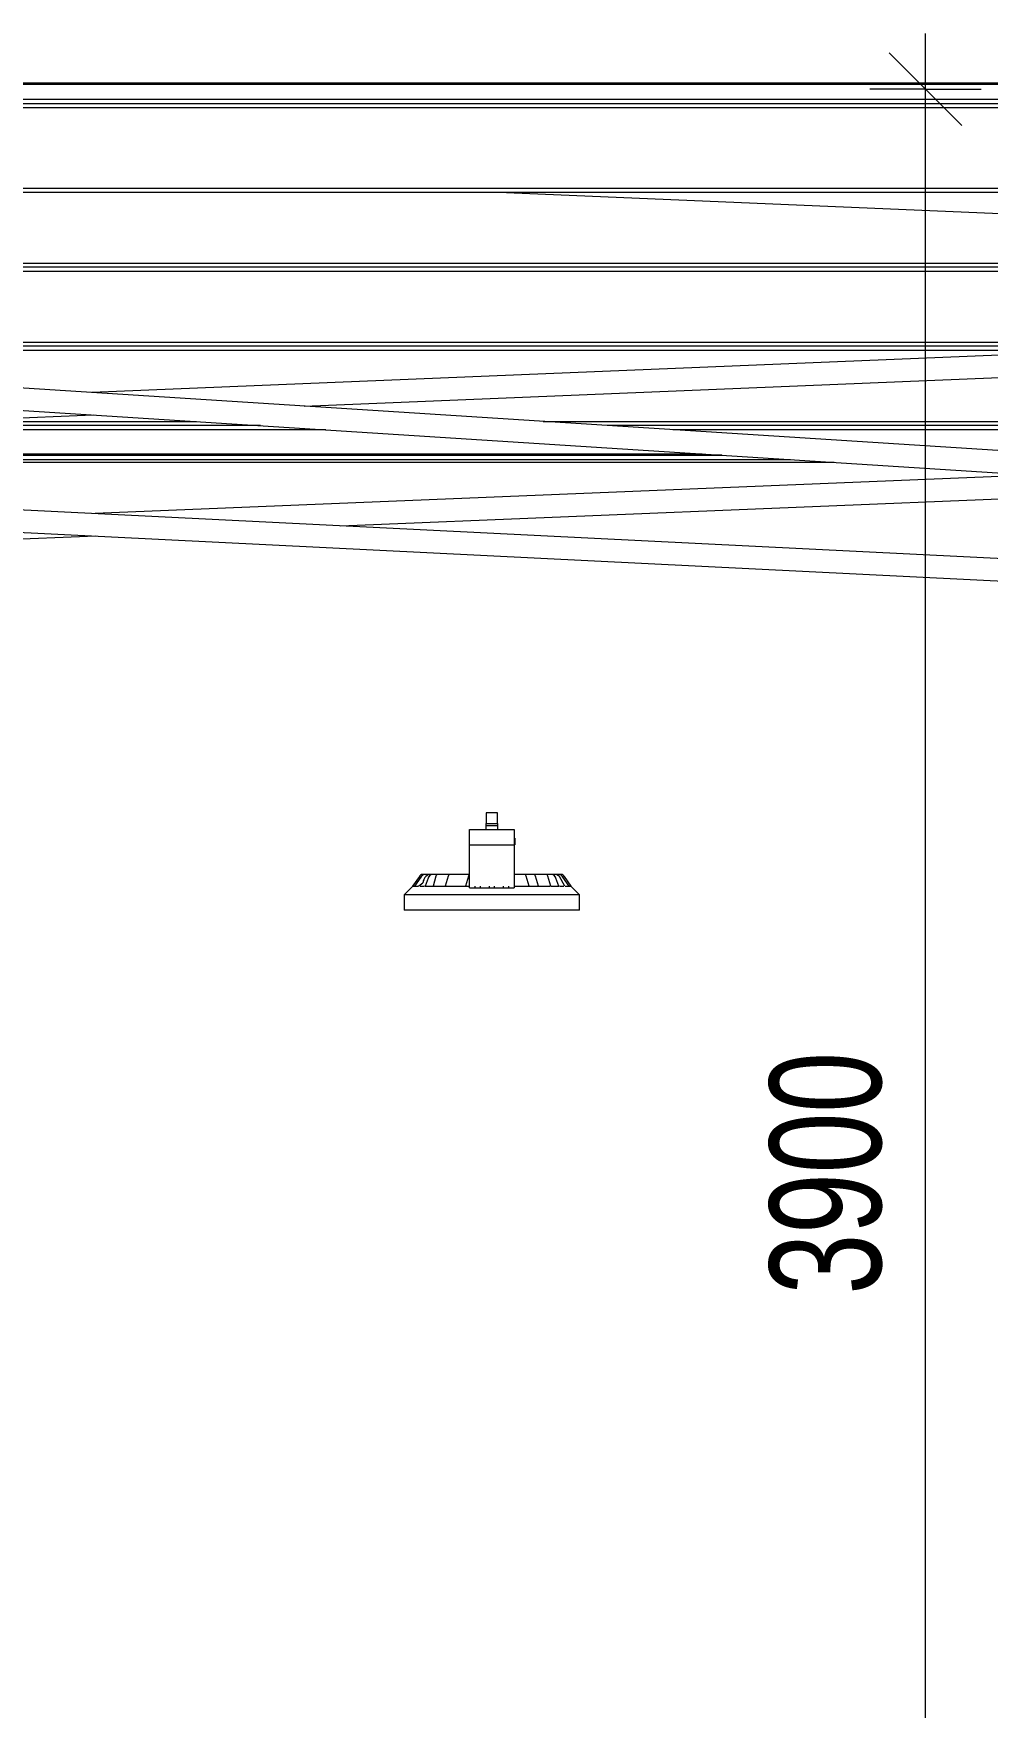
# Model space of a CAD drawing. Header units: millimetres. Extents: x 180139 to 245212, y -4005 to 9345.
# Drawn here: x 214328 to 216040, y 2634 to 5637 of the extents above; entities that cross this region are included whole.
import ezdxf

# ---------------------------------------------------------------- set-up
doc = ezdxf.new("R2010")
doc.units = ezdxf.units.MM
for name, color, linetype, lineweight in [('A-ANNO-DIMS', 7, 'Continuous', 9), ('A-ANNO-DIMS-100', 7, 'Continuous', 9), ('A-ROOF-1', 7, 'Continuous', 35), ('E-LITE-EQPM', 7, 'Continuous', 9), ('S-BEAM', 7, 'Continuous', 9)]:
    doc.layers.add(name, color=color, linetype=linetype, lineweight=lineweight)
doc.styles.add('Arial', font='arial.ttf', dxfattribs={"width": 0.7, "height": 200})
doc.dimstyles.new('Vnitřní_-_průhledné_1', dxfattribs={"dimscale": 304.8, "dimtxt": 204.05188, "dimasz": 0.426509, "dimexe": 0.328084, "dimexo": 0.0625, "dimgap": 0.065617, "dimtad": 1, "dimdec": 0, "dimrnd": 5, "dimzin": 0, "dimdsep": 46, "dimtxsty": 'Arial', "dimblk1": 'OBLIQUE', "dimblk2": 'OBLIQUE', "dimsah": 1, "dimcen": 0.09, "dimdle": 0.328084, "dimazin": 0, "dimtfac": 1, "dimtdec": 4, "dimtix": 1, "dimtmove": 0, "dimatfit": 3, "dimfxl": 0.328084, "dimfxlon": 1, "dimtvp": 1, "dimtolj": 1, "dimtzin": 0, "dimarcsym": 2})

# ---------------------------------------------------------------- blocks, each defined once
blk = doc.blocks.new('IPE - IPE160-854151-B')
at = {"layer": 'S-BEAM'}
for p, q in [((-153179.2, 5519.2), (-125614.4, 5519.2)), ((-153179.2, 5511.7), (-125614.4, 5511.7)), ((-153179.2, 5504.3), (-125614.4, 5504.3)), ((-153179.2, 5359.7), (-131892.9, 5359.7)), ((-153179.2, 5352.3), (-131892.9, 5352.3))]:
    blk.add_line(p, q, dxfattribs=at)
blk = doc.blocks.new('Kruhové tyče - 526540-B')
at = {"layer": 'S-BEAM'}
for p, q in [((-149978.3, 5352.3), (-147333.2, 5239.7)), ((-147331.5, 5279.6), (-149038.3, 5352.3)), ((-147384.5, 5264.9), (-147431, 5266.9)), ((-147384.5, 5264.9), (-147376.1, 5266.5)), ((-147340.4, 5265.2), (-147384.2, 5267)), ((-147376.1, 5266.5), (-147384.2, 5267)), ((-147332.3, 5264.7), (-147376.1, 5266.5)), ((-147340.4, 5265.2), (-147332.3, 5264.7)), ((-147329.2, 5265.2), (-147332.3, 5264.7))]:
    blk.add_line(p, q, dxfattribs=at)
for centre, start_param, end_param in [((-147376.2, 5261.5), 1.308902, 1.419354), ((-147332.4, 5259.7), 5.350356, 7.592087), ((-147332.4, 5259.7), 2.093876, 3.639257)]:
    blk.add_ellipse(centre, major_axis=(0.9, 20), ratio=0.428627, start_param=start_param, end_param=end_param, dxfattribs=at)
blk = doc.blocks.new('LENS_ARENA_60__120_W_4000K - Standart-593606-B')
at = {"layer": 'E-LITE-EQPM'}
for p, q in [((-128787.9, 4238.8), (-128807.9, 4238.8)), ((-128939.8, 4107.1), (-128955.4, 4091.5)), ((-128640.4, 4091.5), (-128656, 4107.1))]:
    blk.add_line(p, q, dxfattribs=at)
for centre, start, end in [((-128922, 4121.8), 90, 157.9011), ((-128922, 4121.8), 90, 157.9011), ((-128673.8, 4121.8), 22.0989, 90), ((-128673.8, 4121.8), 22.0989, 90)]:
    blk.add_arc(centre, 6.52, start, end, dxfattribs=at)
blk = doc.blocks.new('LENS_ARENA_60__120_W_4000K - Standart-V42-B')
at = {"layer": 'E-LITE-EQPM'}
for p, q in [((-149980.4, 4238.8), (-150000.4, 4238.8)), ((-150000.4, 4238.7), (-150000.4, 4219.7)), ((-149980.4, 4219.7), (-149980.4, 4238.7)), ((-150030.4, 4181.6), (-150030.4, 4209)), ((-150030.4, 4209), (-149950.4, 4209)), ((-150000.4, 4216.2), (-150000.4, 4219.7)), ((-150000.4, 4219.7), (-149980.4, 4219.7)), ((-150000.4, 4209), (-150000.4, 4216.2)), ((-150000.4, 4216.2), (-149980.4, 4216.2)), ((-149980.4, 4219.7), (-149980.4, 4216.2)), ((-149980.4, 4216.2), (-149980.4, 4209)), ((-149950.4, 4209), (-149950.4, 4181.6)), ((-150030.4, 4104.3), (-150030.4, 4181.6)), ((-150030.4, 4181.6), (-149950.4, 4181.6)), ((-149950.4, 4193.4), (-149949.4, 4193.4)), ((-149950.4, 4181.6), (-149950.4, 4104.3)), ((-149949.4, 4181.4), (-149950.4, 4181.4)), ((-149949.4, 4193.4), (-149949.4, 4181.4)), ((-150120.5, 4124.3), (-150132.5, 4107.1)), ((-150117.8, 4123.5), (-150129.3, 4107.1)), ((-150111.8, 4128.3), (-150114.5, 4128.3)), ((-150102, 4128.3), (-150111.8, 4128.3)), ((-150104.7, 4121.8), (-150110.1, 4107.1)), ((-150098.6, 4128.3), (-150102, 4128.3)), ((-150086.6, 4128.3), (-150098.6, 4128.3)), ((-150090.7, 4125.2), (-150095.9, 4107.1)), ((-150064.7, 4128.3), (-150086.6, 4128.3)), ((-150068.9, 4125.2), (-150074.1, 4107.1)), ((-150030.4, 4128.3), (-150064.7, 4128.3)), ((-150032.5, 4125.2), (-150037.7, 4107.1)), ((-149932.9, 4128.3), (-149950.4, 4128.3)), ((-149916.2, 4128.3), (-149932.9, 4128.3)), ((-149923.6, 4107.1), (-149928.8, 4125.2)), ((-149894, 4128.3), (-149916.2, 4128.3)), ((-149906.9, 4107.1), (-149912.1, 4125.2)), ((-149881.8, 4128.3), (-149894, 4128.3)), ((-149884.6, 4107.1), (-149889.8, 4125.2)), ((-149878.7, 4128.3), (-149881.8, 4128.3)), ((-149868.9, 4128.3), (-149878.7, 4128.3)), ((-149870.2, 4107.1), (-149875.7, 4121.8)), ((-149859.3, 4107.1), (-149869.3, 4124.4)), ((-149866.3, 4128.3), (-149868.9, 4128.3)), ((-149851.4, 4107.1), (-149862.9, 4123.5)), ((-149848.2, 4107.1), (-149860.3, 4124.3)), ((-150132.1, 4107.3), (-150147.9, 4091.5)), ((-150147.9, 4091.5), (-150147.9, 4064)), ((-149990.4, 4091.5), (-150147.9, 4091.5)), ((-150132.5, 4107.1), (-150130.8, 4107.1)), ((-150132.1, 4107.3), (-150129.8, 4107.3)), ((-150129.3, 4107.1), (-150128, 4107.1)), ((-150128.8, 4107.3), (-150122, 4107.3)), ((-150114.1, 4112.9), (-150121.5, 4107.1)), ((-150119.3, 4107.3), (-150111.2, 4107.3)), ((-150110.1, 4107.3), (-150096, 4107.3)), ((-150095.2, 4107.3), (-150074.7, 4107.3)), ((-150074.1, 4107.1), (-150072.8, 4107.1)), ((-150072.3, 4107.3), (-150038, 4107.3)), ((-150037.7, 4107.1), (-150032.9, 4107.1)), ((-150032.5, 4107.3), (-150030.4, 4107.3)), ((-150030.4, 4104.3), (-149950.4, 4104.3)), ((-150020.9, 4107.3), (-150020.9, 4104.3)), ((-150010.9, 4104.3), (-150010.9, 4107.3)), ((-149995.4, 4107.3), (-149995.4, 4104.3)), ((-149832.9, 4091.5), (-149990.4, 4091.5)), ((-149985.4, 4104.3), (-149985.4, 4107.3)), ((-149969.9, 4107.3), (-149969.9, 4104.3)), ((-149959.9, 4104.3), (-149959.9, 4107.3)), ((-149950.4, 4107.3), (-149948.3, 4107.3)), ((-149947.9, 4107.1), (-149923.6, 4107.1)), ((-149923.1, 4107.3), (-149908.5, 4107.3)), ((-149908, 4107.1), (-149906.9, 4107.1)), ((-149906.3, 4107.3), (-149885.6, 4107.3)), ((-149884.6, 4107.3), (-149870.7, 4107.3)), ((-149871.6, 4107.1), (-149870.2, 4107.1)), ((-149869.1, 4107.3), (-149861.5, 4107.3)), ((-149858.7, 4107.3), (-149852, 4107.3)), ((-149852.8, 4107.1), (-149851.4, 4107.1)), ((-149851, 4107.3), (-149850.2, 4107.3)), ((-149850, 4107.1), (-149848.2, 4107.1)), ((-149832.9, 4091.5), (-149848.7, 4107.3)), ((-149832.9, 4064), (-149832.9, 4091.5)), ((-149990.4, 4064), (-150147.9, 4064)), ((-149832.9, 4064), (-149990.4, 4064))]:
    blk.add_line(p, q, dxfattribs=at)
for centre, radius, start, end in [((-150114.5, 4121.8), 6.52, 90, 157.9011), ((-150114.5, 4121.8), 6.52, 90, 157.9011), ((-150106.5, 4115.6), 13.8, 112.3825, 145), ((-150106.5, 4115.6), 13.8, 112.3825, 145), ((-150097, 4112), 17.1, 106.9445, 176.7746), ((-150097, 4112), 17.1, 149.4281, 176.7746), ((-150093.6, 4117.6), 11.8, 114.6958, 159.5033), ((-150093.6, 4117.6), 11.8, 129.6317, 159.5033), ((-150086.6, 4124), 4.3, 90, 163.9413), ((-150086.6, 4124), 4.3, 90, 163.9413), ((-150064.7, 4124), 4.3, 90, 163.9413), ((-150064.7, 4124), 4.3, 90, 163.9413), ((-150028.3, 4124), 4.3, 119.5765, 163.9413), ((-150028.3, 4124), 4.3, 119.5765, 163.9413), ((-149932.9, 4124), 4.3, 16.0587, 90), ((-149932.9, 4124), 4.3, 16.0587, 90), ((-149916.2, 4124), 4.3, 16.0587, 90), ((-149916.2, 4124), 4.3, 16.0587, 90), ((-149894, 4124), 4.3, 16.0587, 90), ((-149894, 4124), 4.3, 16.0587, 90), ((-149886.7, 4117.6), 11.8, 20.4967, 65.3042), ((-149886.7, 4117.6), 11.8, 20.4967, 50.3683), ((-149878.7, 4115), 13.4, 45.1701, 90), ((-149878.7, 4115), 13.4, 45.1701, 75.0567), ((-149874.2, 4115.6), 13.8, 35, 67.6175), ((-149874.2, 4115.6), 13.8, 35, 67.6175), ((-149866.3, 4121.8), 6.52, 22.0989, 90), ((-149866.3, 4121.8), 6.52, 22.0989, 90)]:
    blk.add_arc(centre, radius, start, end, dxfattribs=at)
blk = doc.blocks.new('IPE - IPE160-854587-B')
at = {"layer": 'S-BEAM'}
for p, q in [((-153000.4, 5225.2), (-147312.3, 5225.2)), ((-147312.3, 5217.8), (-153000.4, 5217.8)), ((-147268.7, 5210.3), (-153000.4, 5210.3))]:
    blk.add_line(p, q, dxfattribs=at)
blk = doc.blocks.new('IPE - IPE160-854613-B')
at = {"layer": 'S-BEAM'}
for p, q in [((-152114.9, 5083.1), (-148516.8, 5083.1)), ((-148695.7, 5075.8), (-151999.9, 5075.8)), ((-148877.8, 5068.3), (-151882.8, 5068.3))]:
    blk.add_line(p, q, dxfattribs=at)
blk = doc.blocks.new('IPE - IPE160-854659-B')
at = {"layer": 'S-BEAM'}
for p, q in [((-150288.5, 4926.2), (-151357.4, 4926.2)), ((-150405.6, 4933.7), (-151175.1, 4933.7)), ((-150996.1, 4941.1), (-150520.6, 4941.1)), ((-149898.1, 4941.1), (-147080.4, 4941.1)), ((-147080.4, 4933.7), (-149783.1, 4933.7)), ((-147305, 4926.2), (-149665.9, 4926.2))]:
    blk.add_line(p, q, dxfattribs=at)
blk = doc.blocks.new('C profil - C150X19_3-854695-B')
at = {"layer": 'S-BEAM'}
for p, q in [((-152654.8, 4872.8), (-149454.3, 4872.8)), ((-152554.1, 4867.8), (-149376, 4867.8)), ((-152464.6, 4880.7), (-149577.1, 4880.7)), ((-149577.6, 4880.7), (-152463.7, 4880.7)), ((-152408.3, 4883), (-149613.3, 4883))]:
    blk.add_line(p, q, dxfattribs=at)
blk = doc.blocks.new('Kruhové tyče - 855920-B')
at = {"layer": 'S-BEAM'}
for p, q in [((-149016.7, 4844.8), (-150702.2, 4775.6)), ((-150261.3, 4753.6), (-148635.8, 4820.3)), ((-152743.1, 4651.8), (-150700.8, 4735.6))]:
    blk.add_line(p, q, dxfattribs=at)
blk = doc.blocks.new('Kruhové tyče - 855921-B')
at = {"layer": 'S-BEAM'}
for p, q in [((-147337.1, 4608.2), (-152654.1, 4872.9)), ((-152743.7, 4837.3), (-147339.1, 4568.2))]:
    blk.add_line(p, q, dxfattribs=at)
blk = doc.blocks.new('Kruhové tyče - 855924-B')
at = {"layer": 'S-BEAM'}
for p, q in [((-147406.8, 5128.9), (-150707.4, 4993)), ((-150327, 4968.6), (-147405.2, 5088.9)), ((-152678.5, 4871.8), (-150706, 4953))]:
    blk.add_line(p, q, dxfattribs=at)
blk = doc.blocks.new('Kruhové tyče - 855925-B')
at = {"layer": 'S-BEAM'}
for p, q in [((-147332.8, 4776.9), (-152676.8, 5119.2)), ((-152679.3, 5079.3), (-147335.4, 4736.9))]:
    blk.add_line(p, q, dxfattribs=at)
blk = doc.blocks.new('DIMBLOCK24-B')
at = {"layer": 'A-ANNO-DIMS-100'}
for p, q in [((215928.9, 1639), (215928.9, 5637.1)), ((215928.9, 5537.1), (215828.9, 5537.1)), ((215928.9, 5537.1), (216028.9, 5537.1)), ((215928.9, 1639), (215828.9, 1639)), ((215928.9, 1639), (216028.9, 1639))]:
    blk.add_line(p, q, dxfattribs=at)
at = {"layer": 'A-ANNO-DIMS-100', "lineweight": 18}
for p, q in [((215928.9, 5537.1), (215863.9, 5602.1)), ((215928.9, 5537.1), (215993.9, 5472.1)), ((215928.9, 1639), (215863.9, 1704)), ((215928.9, 1639), (215993.9, 1574))]:
    blk.add_line(p, q, dxfattribs=at)
at = {"layer": 'A-ANNO-DIMS-100', "color": 0, "insert": (215649.2, 3374.6), "char_height": 200, "width": 512.327, "attachment_point": 1, "rotation": 90, "line_spacing_factor": 0.941778, "style": 'Arial'}
blk.add_mtext('3900', dxfattribs=at)
blk = doc.blocks.new('_Oblique')
at = {"color": 0, "linetype": 'ByBlock', "lineweight": -2}
blk.add_line((-0.5, -0.5), (0.5, 0.5), dxfattribs=at)

msp = doc.modelspace()

# ---------------------------------------------------------------- linework, layer by layer
at = {"layer": 'A-ROOF-1'}
msp.add_line((211962.1, 5547.4), (239526.9, 5547.4), dxfattribs=at)

# ---------------------------------------------------------------- block references
at = {"layer": 'E-LITE-EQPM'}
for name, p in [('LENS_ARENA_60__120_W_4000K - Standart-593606-B', (343948.8, 0)), ('LENS_ARENA_60__120_W_4000K - Standart-593606-B', (343948.8, 0)), ('LENS_ARENA_60__120_W_4000K - Standart-V42-B', (365141.3, 0))]:
    msp.add_blockref(name, p, dxfattribs=at)
at = {"layer": 'S-BEAM'}
for name in ['IPE - IPE160-854151-B', 'Kruhové tyče - 526540-B', 'IPE - IPE160-854587-B', 'Kruhové tyče - 855924-B', 'Kruhové tyče - 855925-B', 'IPE - IPE160-854613-B', 'IPE - IPE160-854659-B', 'Kruhové tyče - 855920-B', 'C profil - C150X19_3-854695-B', 'Kruhové tyče - 855921-B']:
    msp.add_blockref(name, (365141.3, 0), dxfattribs=at)

# ---------------------------------------------------------------- dimensions: what is measured, and where the dimension line sits
at = {"layer": 'A-ANNO-DIMS'}
dim = msp.add_linear_dim(base=(215928.9, 5537.1), p1=(215828.9, 1639), p2=(215828.9, 5537.1), angle=90, dimstyle='Vnitřní_-_průhledné_1', override={"dimpost": '<>', "dimfxl": 3898.106373}, dxfattribs=at)
dim.commit()
dim.dimension.update_dxf_attribs({"geometry": 'DIMBLOCK24-B', "text_midpoint": (215806.7, 3588.1)})

doc.saveas('drawing.dxf')
